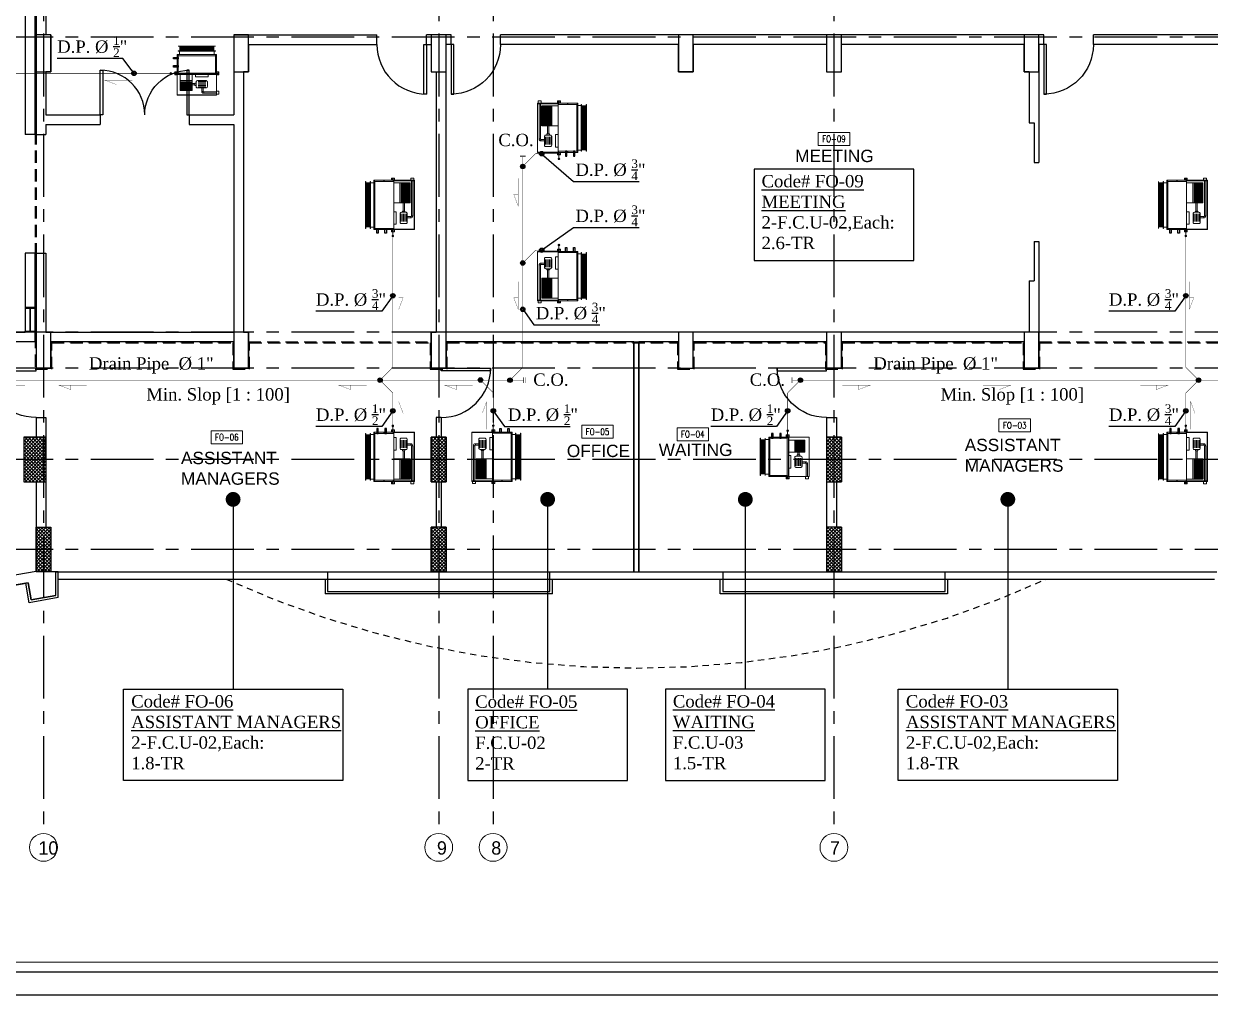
# Model space of a CAD drawing. Extents: x -711 to 2784, y 81 to 852.
# Drawn here: x -694.28 to -670.26, y 240.99 to 260.66 of the extents above; entities that cross this region are included whole.
import ezdxf
from ezdxf.enums import TextEntityAlignment as Align

# ---------------------------------------------------------------- set-up
doc = ezdxf.new("R2010")
doc.units = 0
doc.header["$MEASUREMENT"] = 0
for name, pattern in [('CENTERX2', [101.6, 63.5, -12.7, 12.7, -12.7]), ('DASHDOT', [1, 0.5, -0.25, 0, -0.25]), ('HIDDEN', [0.375, 0.25, -0.125]), ('HIDDEN-Z', [3, 2, -1])]:
    doc.linetypes.add(name, pattern=pattern)
for name, color, linetype in [('01_AC-EQUIP', 206, 'Continuous'), ('AXIS', 1, 'CENTERX2'), ('CH.W.PIPING TEXT', 4, 'Continuous'), ('COL', 2, 'Continuous'), ('COLHATCH', 5, 'Continuous'), ('column', 6, 'Continuous'), ('CONCRETE-EDGE', 216, 'Continuous'), ('DASH', 1, 'Continuous'), ('DOOR', 250, 'Continuous'), ('DRAIN PIPE', 4, 'Continuous'), ('elev', 2, 'Continuous'), ('FASEL', 253, 'Continuous'), ('fram', 252, 'Continuous'), ('M-CH-WP-R', 40, 'HIDDEN-Z'), ('M-CH-WP-S', 142, 'Continuous'), ('M-EQBMNT', 21, 'Continuous'), ('METAL-EDGE', 253, 'Continuous'), ('Ties', 5, 'Continuous'), ('WALL', 4, 'Continuous'), ('WIN', 5, 'Continuous'), ('ZONE TEXT', 73, 'Continuous')]:
    doc.layers.add(name, color=color, linetype=linetype)
doc.layers.add('A-SYMB-RMNU', color=4, linetype='Continuous', lineweight=9)
doc.layers.add('AXIS-TXT', color=171, linetype='Continuous', lineweight=20)
doc.styles.add('AC', font='romans.shx', dxfattribs={"height": 0.2})
doc.styles.add('ARABY', font='sosa.shx')
doc.styles.add('ROMANS-TITLE', font='ROMANS.shx', dxfattribs={"width": 0.8})
doc.dimstyles.new('IHAB', dxfattribs={"dimscale": 0, "dimtxt": 0.15, "dimasz": 0.09, "dimexe": 0.18, "dimexo": 0.0625, "dimgap": 0, "dimtad": 0, "dimtih": 1, "dimtoh": 1, "dimzin": 0, "dimdsep": 46, "dimtxsty": 'ARABY', "dimcen": 0.03, "dimse1": 1, "dimse2": 1, "dimclrd": 36, "dimclrt": 42, "dimadec": 0, "dimazin": 0, "dimtfac": 1, "dimtmove": 1, "dimatfit": 3, "dimldrblk": 'ORIGIN', "dimfxl": 1, "dimtolj": 1, "dimtzin": 0, "dimarcsym": 0})
pattern_1 = [(45, (587.452148, 521.313243), (-0.01347038418, 0.01347038418), []), (45, (587.461129, 521.313243), (-0.01347038418, 0.01347038418), [])]

# ---------------------------------------------------------------- blocks, each defined once
blk = doc.blocks.new('A$C16C81D8E')
at = {"layer": 'DOOR', "elevation": -0.562}
blk.add_lwpolyline([(0, 0.862), (0, 0.911), (0.911, 0.911), (0.911, 0.862)], close=True, dxfattribs=at)
at = {"layer": 'DOOR'}
blk.add_arc((0, 0.911, -0.562), 0.911, 270, 0, dxfattribs=at)
blk = doc.blocks.new('A$C7E27466D')
at = {"layer": '01_AC-EQUIP', "color": 2, "lineweight": 20}
for p, q in [((-75.3, 98.1), (-73.7, 98.7)), ((-75.3, 98.1), (-73.7, 97.6)), ((-75.3, 97.1), (-73.7, 97.6)), ((-75.3, 97.1), (-73.7, 96.6)), ((-75.3, 96.1), (-73.7, 96.6)), ((-75.3, 96.1), (-73.7, 95.6)), ((-6.3, 97.6), (-73.7, 97.6)), ((-6.3, 96.6), (-73.7, 96.6)), ((-4.7, 98.1), (-6.3, 98.7)), ((-4.7, 98.1), (-6.3, 97.6)), ((-4.7, 97.1), (-6.3, 97.6)), ((-4.7, 97.1), (-6.3, 96.6)), ((-4.7, 96.1), (-6.3, 96.6)), ((-4.7, 96.1), (-6.3, 95.6)), ((-75.3, 95.1), (-73.7, 95.6)), ((-75.3, 95.1), (-73.7, 94.6)), ((-75.3, 94.1), (-73.7, 94.6)), ((-75.3, 94.1), (-73.7, 93.6)), ((-75.3, 93.1), (-73.7, 93.6)), ((-75.3, 93.1), (-73.7, 92.5)), ((-75.3, 92), (-73.7, 92.5)), ((-75.3, 92), (-73.7, 91.5)), ((-75.3, 91), (-73.7, 91.5)), ((-75.3, 91), (-73.7, 90.5)), ((-75.3, 90), (-73.7, 90.5)), ((-75.3, 90), (-73.7, 89.5)), ((-6.3, 95.6), (-73.7, 95.6)), ((-6.3, 94.6), (-73.7, 94.6)), ((-6.3, 93.6), (-73.7, 93.6)), ((-6.3, 92.5), (-73.7, 92.5)), ((-6.3, 91.5), (-73.7, 91.5)), ((-6.3, 90.5), (-73.7, 90.5)), ((-4.7, 95.1), (-6.3, 95.6)), ((-4.7, 95.1), (-6.3, 94.6)), ((-4.7, 94.1), (-6.3, 94.6)), ((-4.7, 94.1), (-6.3, 93.6)), ((-4.7, 93.1), (-6.3, 93.6)), ((-4.7, 93.1), (-6.3, 92.5)), ((-4.7, 92), (-6.3, 92.5)), ((-4.7, 92), (-6.3, 91.5)), ((-4.7, 91), (-6.3, 91.5)), ((-4.7, 91), (-6.3, 90.5)), ((-4.7, 90), (-6.3, 90.5)), ((-4.7, 90), (-6.3, 89.5))]:
    blk.add_line(p, q, dxfattribs=at)
at = {"layer": '01_AC-EQUIP', "color": 1, "lineweight": 20}
for p, q in [((-77.8, 81), (-79.9, 81)), ((-78.9, 80.3), (-78.9, 81.7)), ((-75, 82), (-75, 89)), ((-5, 82), (-5, 89)), ((-2.2, 81), (-0.1, 81)), ((-1.1, 80.3), (-1.1, 81.7)), ((0, 82), (0, 0)), ((-77.8, 61.5), (-79.9, 61.5)), ((-78.9, 60.8), (-78.9, 62.2)), ((-2.2, 61.5), (-0.1, 61.5)), ((-1.1, 60.8), (-1.1, 62.2)), ((-77.8, 42.5), (-79.9, 42.5)), ((-78.9, 41.8), (-78.9, 43.2)), ((-62.7, 42), (-62.7, 37)), ((-37.3, 37), (-62.7, 37)), ((-58.3, 27.4), (-42.7, 27.4)), ((-58.3, 24.8), (-42.7, 24.8)), ((-37.3, 42), (-37.3, 37)), ((-30.6, 42), (-30.6, 9)), ((-6.2, 29.5), (-30.6, 29.5)), ((-30.6, 27), (-6.2, 27)), ((-30.6, 25), (-6.2, 25)), ((-6.2, 42), (-6.2, 9)), ((-2.2, 42.5), (-0.1, 42.5)), ((-1.1, 41.8), (-1.1, 43.2)), ((-54, 6.1), (-79.6, 6.1)), ((-54, 3.5), (-79.6, 3.5)), ((-58.3, 22.1), (-42.7, 22.1)), ((-58.3, 19.4), (-42.7, 19.4)), ((-58.3, 16.8), (-42.7, 16.8)), ((-54, 6.1), (-54, 3.5)), ((-52.7, 7.4), (-52.7, 14.5)), ((-52.7, 7.4), (-50, 7.4)), ((-50, 7.4), (-50, 14.5)), ((-30.6, 23.1), (-36, 23.1)), ((-30.6, 20.4), (-36, 20.4)), ((-30.6, 23), (-6.2, 23)), ((-30.6, 21.4), (-6.2, 21.4)), ((-30.6, 19.4), (-6.2, 19.4)), ((-30.6, 18.4), (-6.2, 18.4)), ((-30.6, 17.5), (-6.2, 17.5)), ((-30.6, 16.8), (-6.2, 16.8)), ((-30.6, 15.8), (-6.2, 15.8)), ((-30.6, 14.8), (-6.2, 14.8)), ((-30.6, 13.8), (-6.2, 13.8)), ((-30.6, 12.9), (-6.2, 12.9)), ((-30.6, 12.2), (-6.2, 12.2)), ((-30.6, 11.5), (-6.2, 11.5)), ((-30.6, 11), (-6.2, 11)), ((-30.6, 10.6), (-6.2, 10.6)), ((-30.6, 10.3), (-6.2, 10.3)), ((-30.6, 9.9), (-6.2, 9.9)), ((-30.6, 9.6), (-6.2, 9.6)), ((-30.6, 9.4), (-6.2, 9.4)), ((-30.6, 9.2), (-6.2, 9.2)), ((-30.6, 9), (-6.2, 9)), ((-30.6, 9), (-6.2, 9))]:
    blk.add_line(p, q, dxfattribs=at)
at = {"layer": '01_AC-EQUIP', "color": 4, "lineweight": 20}
blk.add_line((12.8, 43.8), (2.3, 43.8), dxfattribs=at)
at = {"layer": '01_AC-EQUIP', "color": 1, "linetype": 'DASHDOT', "lineweight": 20}
blk.add_line((-30.6, 16.8), (-6.2, 16.8), dxfattribs=at)
at = {"layer": '01_AC-EQUIP', "color": 2, "lineweight": 20}
for points in [[(-77.5, 98.7), (-77.5, 99.2), (-2.5, 99.2), (-2.5, 98.7)], [(-77.5, 89), (-77.5, 89.5), (-2.5, 89.5), (-2.5, 89)]]:
    blk.add_lwpolyline(points, close=True, dxfattribs=at)
at = {"layer": '01_AC-EQUIP', "color": 1, "lineweight": 20}
for points in [[(-80, 42), (0, 42), (0, 82), (-80, 82)], [(-77.5, 44.5), (-2.5, 44.5), (-2.5, 79.5), (-77.5, 79.5)], [(-84.4, 40.7), (-80, 40.7), (-80, 46.7), (-84.4, 46.7)], [(-80, 42), (-80, 0), (0, 0), (0, 42)], [(-79.6, 41.6), (-79.6, 0.4), (-0.4, 0.4), (-0.4, 41.6)], [(-38.6, 19.3), (-36, 19.3), (-36, 24.3), (-38.6, 24.3)], [(4.4, 40.7), (0, 40.7), (0, 46.7), (4.4, 46.7)], [(-84.4, 7.6), (-80, 7.6), (-80, 1.6), (-84.4, 1.6)]]:
    blk.add_lwpolyline(points, close=True, dxfattribs=at)
blk.add_lwpolyline([(-58.8, 14.5), (-41.2, 14.5, 0.414214), (-38.6, 17.1), (-38.6, 26.4, 0.414214), (-41.2, 29.1), (-58.8, 29.1, 0.414214), (-61.4, 26.4), (-61.4, 17.1, 0.414214)], format="xyb", close=True, dxfattribs=at)
at = {"layer": '01_AC-EQUIP', "color": 4, "lineweight": 20, "const_width": 2.52}
blk.add_lwpolyline([(12.6, 45, 1), (13.1, 42.5, 1)], format="xyb", close=True, dxfattribs=at)
at = {"layer": '01_AC-EQUIP', "color": 1, "lineweight": 20}
for centre in [(-82.3, 43.8), (2.3, 43.8)]:
    blk.add_circle(centre, 0.932, dxfattribs=at)
for radius in [1.33, 3.99]:
    blk.add_arc((-54, 7.4), radius, 270.0006, 0.0006, dxfattribs=at)
for centre, major_axis, start_param, end_param in [((-78.9, 81), (-0.827, 0), -1.570796, 4.712389), ((-78.9, 81), (-0.47, 0), 3.141593, 9.424778), ((-78.9, 61.5), (-0.827, 0), -1.570796, 4.712389), ((-78.9, 61.5), (-0.47, 0), 3.141593, 9.424778), ((-78.9, 42.5), (-0.827, 0), -1.570796, 4.712389), ((-78.9, 42.5), (-0.47, 0), 3.141593, 9.424778)]:
    blk.add_ellipse(centre, major_axis=major_axis, ratio=0.646018, start_param=start_param, end_param=end_param, dxfattribs=at)
at = {"layer": '01_AC-EQUIP', "color": 1, "lineweight": 20, "extrusion": (0, 0, -1)}
for centre, major_axis, start_param, end_param in [((-1.1, 81), (0.827, 0), -1.570796, 4.712389), ((-1.1, 81), (0.47, 0), 3.141593, 9.424778), ((-1.1, 61.5), (0.827, 0), -1.570796, 4.712389), ((-1.1, 61.5), (0.47, 0), 3.141593, 9.424778), ((-1.1, 42.5), (0.827, 0), -1.570796, 4.712389), ((-1.1, 42.5), (0.47, 0), 3.141593, 9.424778)]:
    blk.add_ellipse(centre, major_axis=major_axis, ratio=0.646018, start_param=start_param, end_param=end_param, dxfattribs=at)
at = {"layer": 'M-CH-WP-R', "color": 6, "linetype": 'ByBlock', "ltscale": 1.5}
blk.add_lwpolyline([(-2.5, 76.2), (-2.5, 73.2), (7.5, 73.2), (7.5, 76.2)], close=True, dxfattribs=at)
at = {"layer": 'M-CH-WP-S', "color": 5, "linetype": 'ByBlock', "ltscale": 1.5}
blk.add_lwpolyline([(-2.5, 59.7), (-2.5, 56.7), (7.5, 56.7), (7.5, 59.7)], close=True, dxfattribs=at)
blk = doc.blocks.new('A$C224F6469')
at = {"layer": '01_AC-EQUIP', "color": 1, "lineweight": 20}
for p, q in [((0, 0), (1, 0)), ((0, -0.82), (0, 0)), ((1, -0.82), (1, 0)), ((0.007, -0.004), (0.988, -0.004)), ((0.007, -0.42), (0.007, -0.004)), ((0.32, -0.168), (0.163, -0.168)), ((0.32, -0.194), (0.163, -0.194)), ((0.32, -0.221), (0.163, -0.221)), ((0.236, -0.074), (0.236, -0.145)), ((0.263, -0.074), (0.236, -0.074)), ((0.263, -0.074), (0.263, -0.145)), ((0.276, -0.035), (1, -0.035)), ((0.276, -0.061), (0.276, -0.035)), ((0.276, -0.061), (1, -0.061)), ((0.541, -0.204), (0.376, -0.204)), ((0.541, -0.231), (0.376, -0.231)), ((0.541, -0.42), (0.541, -0.09)), ((0.541, -0.09), (0.949, -0.09)), ((0.541, -0.092), (0.949, -0.092)), ((0.541, -0.094), (0.949, -0.094)), ((0.541, -0.096), (0.949, -0.096)), ((0.541, -0.099), (0.949, -0.099)), ((0.541, -0.103), (0.949, -0.103)), ((0.541, -0.106), (0.949, -0.106)), ((0.541, -0.11), (0.949, -0.11)), ((0.541, -0.115), (0.949, -0.115)), ((0.541, -0.122), (0.949, -0.122)), ((0.541, -0.129), (0.949, -0.129)), ((0.541, -0.138), (0.949, -0.138)), ((0.541, -0.148), (0.949, -0.148)), ((0.541, -0.158), (0.949, -0.158)), ((0.541, -0.168), (0.949, -0.168)), ((0.541, -0.175), (0.949, -0.175)), ((0.541, -0.184), (0.949, -0.184)), ((0.541, -0.194), (0.949, -0.194)), ((0.541, -0.214), (0.949, -0.214)), ((0.541, -0.23), (0.949, -0.23)), ((0.949, -0.42), (0.949, -0.09)), ((0.988, -0.42), (0.988, -0.004)), ((0, -0.42), (1, -0.42)), ((0.022, -0.425), (0.001, -0.425)), ((0.011, -0.418), (0.011, -0.432)), ((0.109, -0.37), (0.363, -0.37)), ((0.109, -0.42), (0.109, -0.37)), ((0.32, -0.248), (0.163, -0.248)), ((0.32, -0.274), (0.163, -0.274)), ((0.363, -0.42), (0.363, -0.37)), ((0.541, -0.25), (0.949, -0.25)), ((0.541, -0.27), (0.949, -0.27)), ((0.949, -0.295), (0.541, -0.295)), ((0.978, -0.425), (0.999, -0.425)), ((0.989, -0.418), (0.989, -0.432)), ((0.022, -0.615), (0.001, -0.615)), ((0.011, -0.608), (0.011, -0.622)), ((0.978, -0.615), (0.999, -0.615)), ((0.989, -0.608), (0.989, -0.622)), ((1, -0.82), (0, -0.82)), ((0.022, -0.81), (0.001, -0.81)), ((0.011, -0.803), (0.011, -0.817)), ((0.05, -0.82), (0.05, -0.89)), ((0.95, -0.82), (0.95, -0.89)), ((0.978, -0.81), (0.999, -0.81)), ((0.989, -0.803), (0.989, -0.817))]:
    blk.add_line(p, q, dxfattribs=at)
at = {"layer": '01_AC-EQUIP', "color": 1, "linetype": 'DASHDOT', "lineweight": 20}
blk.add_line((0.541, -0.168), (0.949, -0.168), dxfattribs=at)
at = {"layer": '01_AC-EQUIP', "color": 4, "lineweight": 20}
blk.add_line((-0.128, -0.438), (-0.023, -0.438), dxfattribs=at)
at = {"layer": '01_AC-EQUIP', "color": 2, "lineweight": 20}
for p, q in [((0.047, -0.9), (0.063, -0.895)), ((0.047, -0.9), (0.063, -0.905)), ((0.047, -0.91), (0.063, -0.905)), ((0.047, -0.91), (0.063, -0.915)), ((0.047, -0.92), (0.063, -0.915)), ((0.047, -0.92), (0.063, -0.925)), ((0.047, -0.931), (0.063, -0.925)), ((0.047, -0.931), (0.063, -0.936)), ((0.047, -0.941), (0.063, -0.936)), ((0.047, -0.941), (0.063, -0.946)), ((0.047, -0.951), (0.063, -0.946)), ((0.047, -0.951), (0.063, -0.956)), ((0.047, -0.961), (0.063, -0.956)), ((0.063, -0.905), (0.937, -0.905)), ((0.063, -0.915), (0.937, -0.915)), ((0.063, -0.925), (0.937, -0.925)), ((0.063, -0.936), (0.937, -0.936)), ((0.063, -0.946), (0.937, -0.946)), ((0.063, -0.956), (0.937, -0.956)), ((0.953, -0.9), (0.937, -0.895)), ((0.953, -0.9), (0.937, -0.905)), ((0.953, -0.91), (0.937, -0.905)), ((0.953, -0.91), (0.937, -0.915)), ((0.953, -0.92), (0.937, -0.915)), ((0.953, -0.92), (0.937, -0.925)), ((0.953, -0.931), (0.937, -0.925)), ((0.953, -0.931), (0.937, -0.936)), ((0.953, -0.941), (0.937, -0.936)), ((0.953, -0.941), (0.937, -0.946)), ((0.953, -0.951), (0.937, -0.946)), ((0.953, -0.951), (0.937, -0.956)), ((0.953, -0.961), (0.937, -0.956)), ((0.047, -0.961), (0.063, -0.966)), ((0.047, -0.971), (0.063, -0.966)), ((0.047, -0.971), (0.063, -0.976)), ((0.047, -0.981), (0.063, -0.976)), ((0.047, -0.981), (0.063, -0.987)), ((0.063, -0.966), (0.937, -0.966)), ((0.063, -0.976), (0.937, -0.976)), ((0.953, -0.961), (0.937, -0.966)), ((0.953, -0.971), (0.937, -0.966)), ((0.953, -0.971), (0.937, -0.976)), ((0.953, -0.981), (0.937, -0.976)), ((0.953, -0.981), (0.937, -0.987))]:
    blk.add_line(p, q, dxfattribs=at)
at = {"layer": '01_AC-EQUIP', "color": 1, "lineweight": 20}
blk.add_lwpolyline([(0.324, -0.145), (0.149, -0.145, 0.414214), (0.122, -0.171), (0.122, -0.264, 0.414214), (0.149, -0.291), (0.324, -0.291, 0.414214), (0.351, -0.264), (0.351, -0.171, 0.414214)], format="xyb", close=True, dxfattribs=at)
for points in [[(0.351, -0.193), (0.376, -0.193), (0.376, -0.243), (0.351, -0.243)], [(1.044, -0.076), (1, -0.076), (1, -0.016), (1.044, -0.016)], [(-0.044, -0.407), (0, -0.407), (0, -0.467), (-0.044, -0.467)], [(0.025, -0.8), (0.975, -0.8), (0.975, -0.42), (0.025, -0.42)], [(1.044, -0.407), (1, -0.407), (1, -0.467), (1.044, -0.467)]]:
    blk.add_lwpolyline(points, close=True, dxfattribs=at)
at = {"layer": '01_AC-EQUIP', "color": 4, "lineweight": 20, "const_width": 0.0252}
blk.add_lwpolyline([(-0.126, -0.45, 1), (-0.131, -0.425, 1)], format="xyb", close=True, dxfattribs=at)
at = {"layer": '01_AC-EQUIP', "color": 2, "lineweight": 20}
for points in [[(0.975, -0.89), (0.975, -0.895), (0.025, -0.895), (0.025, -0.89)], [(0.975, -0.987), (0.975, -0.992), (0.025, -0.992), (0.025, -0.987)]]:
    blk.add_lwpolyline(points, close=True, dxfattribs=at)
at = {"layer": '01_AC-EQUIP', "color": 1, "lineweight": 20}
for centre in [(-0.023, -0.438), (1.023, -0.438)]:
    blk.add_circle(centre, 0.00932, dxfattribs=at)
for radius in [0.0399, 0.0133]:
    blk.add_arc((0.276, -0.074), radius, 90.0006, 180.0006, dxfattribs=at)
at = {"layer": '01_AC-EQUIP', "color": 1, "lineweight": 20, "extrusion": (0, 0, -1)}
for centre, major_axis, start_param, end_param in [((0.011, -0.425), (-0.00827, 0), -1.570796, 4.712389), ((0.011, -0.425), (-0.0047, 0), 3.141593, 9.424778), ((0.011, -0.615), (-0.00827, 0), -1.570796, 4.712389), ((0.011, -0.615), (-0.0047, 0), 3.141593, 9.424778), ((0.011, -0.81), (-0.00827, 0), -1.570796, 4.712389), ((0.011, -0.81), (-0.0047, 0), 3.141593, 9.424778)]:
    blk.add_ellipse(centre, major_axis=major_axis, ratio=0.646018, start_param=start_param, end_param=end_param, dxfattribs=at)
at = {"layer": '01_AC-EQUIP', "color": 1, "lineweight": 20}
for centre, major_axis, start_param, end_param in [((0.989, -0.425), (0.00827, 0), -1.570796, 4.712389), ((0.989, -0.425), (0.0047, 0), 3.141593, 9.424778), ((0.989, -0.615), (0.00827, 0), -1.570796, 4.712389), ((0.989, -0.615), (0.0047, 0), 3.141593, 9.424778), ((0.989, -0.81), (0.00827, 0), -1.570796, 4.712389), ((0.989, -0.81), (0.0047, 0), 3.141593, 9.424778)]:
    blk.add_ellipse(centre, major_axis=major_axis, ratio=0.646018, start_param=start_param, end_param=end_param, dxfattribs=at)
at = {"layer": 'M-CH-WP-R', "color": 6, "linetype": 'ByBlock', "ltscale": 1.5}
blk.add_lwpolyline([(0.025, -0.762), (0.025, -0.732), (-0.075, -0.732), (-0.075, -0.762)], close=True, dxfattribs=at)
at = {"layer": 'M-CH-WP-S', "color": 5, "linetype": 'ByBlock', "ltscale": 1.5}
blk.add_lwpolyline([(0.025, -0.597), (0.025, -0.567), (-0.075, -0.567), (-0.075, -0.597)], close=True, dxfattribs=at)
at = {"layer": 'M-EQBMNT', "color": 21, "linetype": 'ByBlock', "ltscale": 1.5}
blk.add_line((0.541, -0.09), (0.949, -0.09), dxfattribs=at)
blk = doc.blocks.new('DOT')
at = {"color": 0, "linetype": 'ByBlock'}
blk.add_line((-0.5, 0), (-1, 0), dxfattribs=at)
at = {"color": 0, "linetype": 'ByBlock', "const_width": 0.5}
blk.add_lwpolyline([(-0.25, 0, 1), (0.25, 0, 1)], format="xyb", close=True, dxfattribs=at)
blk = doc.blocks.new('A-ROOM')
at = {"layer": 'A-SYMB-RMNU'}
blk.add_lwpolyline([(-425, 175), (425, 175), (425, -175), (-425, -175)], close=True, dxfattribs=at)
at = {"layer": 'A-SYMB-RMNU', "style": 'ROMANS-TITLE', "width": 0.8}
blk.add_attdef('ROOM-NO', text='', height=175, dxfattribs=at).set_placement((0, 0), align=Align.MIDDLE)

msp = doc.modelspace()

# ---------------------------------------------------------------- hatches: boundary and pattern name
at = {"layer": 'COLHATCH', "linetype": 'Continuous'}
h = msp.add_hatch(dxfattribs=at)
h.set_pattern_fill('_USER', color=252, scale=0.05, angle=45, style=0, double=1, pattern_type=0)
h.set_pattern_definition([(45, (-481.988946, 93.687133), (-0.035355339, 0.035355339), []), (135, (-481.988946, 93.687133), (-0.035355339, -0.035355339), [])])
h.paths.add_polyline_path([(-661.549, 271.267), (-661.849, 271.267), (-661.849, 270.367), (-661.549, 270.367)])
h.paths.add_polyline_path([(-659.549, 271.267), (-660.349, 271.267), (-660.349, 270.967), (-659.549, 270.967)])
h.paths.add_polyline_path([(-657.599, 269.267), (-657.899, 269.267), (-657.899, 268.667), (-657.599, 268.667)])
h.paths.add_polyline_path([(-657.199, 265.687), (-657.999, 265.687), (-657.999, 265.387), (-657.199, 265.387)])
h.paths.add_polyline_path([(-659.749, 265.687), (-660.549, 265.687), (-660.549, 265.387), (-659.749, 265.387)])
h.paths.add_polyline_path([(-659.649, 260.637), (-660.549, 260.637), (-660.549, 260.337), (-659.649, 260.337)])
h.paths.add_polyline_path([(-657.199, 260.687), (-657.999, 260.687), (-657.999, 260.387), (-657.199, 260.387)])
h.paths.add_polyline_path([(-659.456, 254.417), (-660.556, 254.417), (-660.556, 254.117), (-659.703, 254.117, -0.011587), (-659.719, 253.431), (-659.47, 253.421, 0.01656)])
h.paths.add_polyline_path([(-659.651, 251.687), (-659.904, 251.687, -0.040808), (-660.493, 249.348), (-660.256, 249.267, 0.04151)])
h.paths.add_polyline_path([(-661.549, 252.287), (-661.849, 252.287), (-661.849, 251.387), (-661.549, 251.387)])
h.paths.add_polyline_path([(-665.679, 252.287), (-666.079, 252.287), (-666.079, 251.387), (-665.679, 251.387)])
h.paths.add_polyline_path([(-669.479, 252.287), (-669.929, 252.287), (-669.929, 251.387), (-669.479, 251.387)])
h.paths.add_polyline_path([(-669.729, 250.467), (-670.029, 250.467), (-670.029, 249.567), (-669.729, 249.567)])
h.paths.add_polyline_path([(-677.729, 252.287), (-678.029, 252.287), (-678.029, 251.387), (-677.729, 251.387)])
h.paths.add_polyline_path([(-677.729, 250.467), (-678.029, 250.467), (-678.029, 249.567), (-677.729, 249.567)])
h.paths.add_polyline_path([(-685.729, 252.287), (-686.029, 252.287), (-686.029, 251.387), (-685.729, 251.387)])
h.paths.add_polyline_path([(-685.729, 250.467), (-686.029, 250.467), (-686.029, 249.567), (-685.729, 249.567)])
h.paths.add_polyline_path([(-693.829, 252.287), (-694.279, 252.287), (-694.279, 251.387), (-693.828, 251.387)])
h.paths.add_polyline_path([(-693.729, 250.467), (-694.029, 250.467), (-694.029, 249.567), (-693.729, 249.567)])
h.paths.add_polyline_path([(-697.679, 252.287), (-698.079, 252.287), (-698.079, 251.387), (-697.679, 251.387)])
h.paths.add_polyline_path([(-701.909, 252.287), (-702.209, 252.287), (-702.209, 251.387), (-701.909, 251.387)])
h.paths.add_polyline_path([(-703.201, 254.417), (-704.301, 254.417, 0.01656), (-704.288, 253.421), (-704.039, 253.431, -0.011587), (-704.054, 254.117), (-703.201, 254.117)])
h.paths.add_polyline_path([(-703.854, 251.687), (-704.107, 251.687, 0.04151), (-703.502, 249.267), (-703.265, 249.348, -0.040808)])
h.paths.add_polyline_path([(-703.209, 260.637), (-704.109, 260.637), (-704.109, 260.337), (-703.209, 260.337)])
h.paths.add_polyline_path([(-705.759, 260.687), (-706.559, 260.687), (-706.559, 260.387), (-705.759, 260.387)])
h.paths.add_polyline_path([(-705.759, 265.687), (-706.559, 265.687), (-706.559, 265.387), (-705.759, 265.387)])
h.paths.add_polyline_path([(-703.209, 265.687), (-704.009, 265.687), (-704.009, 265.387), (-703.209, 265.387)])
h.paths.add_polyline_path([(-705.859, 269.267), (-706.159, 269.267), (-706.159, 268.667), (-705.859, 268.667)])
h.paths.add_polyline_path([(-703.409, 271.267), (-704.209, 271.267), (-704.209, 270.967), (-703.409, 270.967)])
h.paths.add_polyline_path([(-701.909, 271.267), (-702.209, 271.267), (-702.209, 270.367), (-701.909, 270.367)])
h.paths.add_polyline_path([(-697.629, 271.267), (-698.029, 271.267), (-698.029, 270.367), (-697.629, 270.367)])
h.paths.add_polyline_path([(-693.829, 271.267), (-694.279, 271.267), (-694.279, 270.367), (-693.829, 270.367)])
h.paths.add_polyline_path([(-684.479, 273.467), (-684.779, 273.467), (-684.779, 272.867), (-684.479, 272.867)])
h.paths.add_polyline_path([(-684.479, 270.967), (-679.379, 270.967), (-679.379, 269.517), (-679.079, 269.517), (-679.079, 271.267), (-684.779, 271.267), (-684.779, 269.517), (-684.479, 269.517)])
h.paths.add_polyline_path([(-677.729, 273.467), (-678.029, 273.467), (-678.029, 272.867), (-677.729, 272.867)])
h.paths.add_polyline_path([(-677.729, 270.117), (-678.029, 270.117), (-678.029, 269.517), (-677.729, 269.517)])
h.paths.add_polyline_path([(-669.479, 271.267), (-669.929, 271.267), (-669.929, 270.367), (-669.479, 270.367)])
at = {"layer": 'DRAIN PIPE', "linetype": 'Continuous'}
for points in [[(-684.223, 257.771, 1), (-684.133, 257.771, 1)], [(-684.223, 255.816, 1), (-684.133, 255.816, 1)], [(-687.111, 253.445, 1), (-687.022, 253.445, 1)], [(-685.078, 253.448, 1), (-684.988, 253.448, 1)], [(-684.482, 253.445, 1), (-684.392, 253.445, 1)], [(-678.602, 253.445, 1), (-678.513, 253.445, 1)], [(-670.543, 253.445, 1), (-670.454, 253.445, 1)]]:
    msp.add_hatch(color=2, dxfattribs=at).paths.add_polyline_path(points)
at = {"layer": 'Ties'}
h = msp.add_hatch(dxfattribs=at)
h.set_pattern_fill('ANSI32', color=256, scale=0.002, style=0)
h.set_pattern_definition(pattern_1)
h.paths.add_polyline_path([(-694.049, 254.917), (-694.249, 254.917), (-694.249, 254.901), (-694.049, 254.901)])
h = msp.add_hatch(dxfattribs=at)
h.set_pattern_fill('ANSI32', color=256, scale=0.002, style=0)
h.set_pattern_definition(pattern_1)
h.paths.add_polyline_path([(-694.144, 254.901), (-694.154, 254.901), (-694.154, 254.433), (-694.144, 254.433)])
h = msp.add_hatch(dxfattribs=at)
h.set_pattern_fill('ANSI32', color=256, scale=0.002, style=0)
h.set_pattern_definition(pattern_1)
h.paths.add_polyline_path([(-694.049, 254.433), (-694.249, 254.433), (-694.249, 254.417), (-694.049, 254.417)])

# ---------------------------------------------------------------- linework, layer by layer
at = {"layer": 'AXIS', "color": 252, "linetype": 'CENTERX2', "ltscale": 0.02}
for p, q in [((-693.879, 276.716), (-693.879, 244.268)), ((-685.879, 276.716), (-685.879, 244.268)), ((-684.779, 276.716), (-684.779, 244.268)), ((-677.879, 276.716), (-677.879, 244.268)), ((-655.078, 260.387), (-708.68, 260.387)), ((-655.078, 254.417), (-708.68, 254.417)), ((-655.078, 253.687), (-708.68, 253.687)), ((-655.078, 251.837), (-708.68, 251.837)), ((-655.078, 250.017), (-708.68, 250.017))]:
    msp.add_line(p, q, dxfattribs=at)
at = {"layer": 'AXIS-TXT'}
for centre in [(-693.879, 243.986), (-685.879, 243.986), (-684.779, 243.986), (-677.879, 243.986)]:
    msp.add_circle(centre, 0.282, dxfattribs=at)
at = {"layer": 'CH.W.PIPING TEXT', "color": 34, "linetype": 'Continuous'}
for points in [[(-679.496, 255.87), (-676.262, 255.87), (-676.262, 257.718), (-679.496, 257.718)], [(-692.259, 247.188), (-687.823, 247.188), (-687.823, 245.34), (-692.259, 245.34)], [(-685.291, 245.34), (-682.058, 245.34), (-682.058, 247.188), (-685.291, 247.188)], [(-681.29, 245.34), (-678.056, 245.34), (-678.056, 247.188), (-681.29, 247.188)], [(-676.578, 247.188), (-672.141, 247.188), (-672.141, 245.34), (-676.578, 245.34)]]:
    msp.add_lwpolyline(points, close=True, dxfattribs=at)
at = {"layer": 'COL', "color": 252, "linetype": 'Continuous'}
for points in [[(-693.729, 260.437), (-694.029, 260.437), (-694.029, 259.687), (-693.729, 259.687)], [(-689.729, 260.437), (-690.029, 260.437), (-690.029, 259.687), (-689.729, 259.687)], [(-685.729, 260.437), (-686.029, 260.437), (-686.029, 259.687), (-685.729, 259.687)], [(-680.729, 260.437), (-681.029, 260.437), (-681.029, 259.687), (-680.729, 259.687)], [(-677.729, 260.437), (-678.029, 260.437), (-678.029, 259.687), (-677.729, 259.687)], [(-673.729, 260.437), (-674.029, 260.437), (-674.029, 259.687), (-673.729, 259.687)], [(-693.729, 254.417), (-694.029, 254.417), (-694.029, 253.687), (-693.729, 253.687)], [(-689.729, 254.417), (-690.029, 254.417), (-690.029, 253.687), (-689.729, 253.687)], [(-685.729, 254.417), (-686.029, 254.417), (-686.029, 253.687), (-685.729, 253.687)], [(-681.029, 253.687), (-680.729, 253.687), (-680.729, 254.417), (-681.029, 254.417)], [(-677.729, 254.417), (-678.029, 254.417), (-678.029, 253.687), (-677.729, 253.687)], [(-673.729, 254.417), (-674.029, 254.417), (-674.029, 253.687), (-673.729, 253.687)]]:
    msp.add_lwpolyline(points, close=True, dxfattribs=at)
at = {"layer": 'column', "color": 252}
for points in [[(-694.279, 251.387), (-693.828, 251.387), (-693.829, 252.287), (-694.279, 252.287)], [(-685.729, 252.287), (-686.029, 252.287), (-686.029, 251.387), (-685.729, 251.387)], [(-677.729, 252.287), (-678.029, 252.287), (-678.029, 251.387), (-677.729, 251.387)], [(-694.029, 250.467), (-693.729, 250.467), (-693.729, 249.567), (-694.029, 249.567)], [(-685.729, 250.467), (-686.029, 250.467), (-686.029, 249.567), (-685.729, 249.567)], [(-677.729, 250.467), (-678.029, 250.467), (-678.029, 249.567), (-677.729, 249.567)]]:
    msp.add_lwpolyline(points, close=True, dxfattribs=at)
at = {"layer": 'CONCRETE-EDGE', "color": 252, "linetype": 'Continuous'}
msp.add_lwpolyline([(-694.781, 249.238), (-694.19, 249.342), (-694.129, 248.997), (-693.629, 249.086), (-693.629, 249.567), (-688.129, 249.567), (-688.129, 249.167), (-683.629, 249.167), (-683.629, 249.567), (-681.879, 249.567), (-680.129, 249.567), (-680.129, 249.167), (-675.629, 249.167), (-675.629, 249.567), (-670.129, 249.567)], dxfattribs=at)
at = {"layer": 'DASH', "color": 252, "linetype": 'HIDDEN', "ltscale": 0.5}
msp.add_arc((-681.879, 267.653), 20.036, 245.5278, 294.4722, dxfattribs=at)
at = {"layer": 'DRAIN PIPE', "color": 6, "const_width": 0.01}
for points in [[(-691.198, 259.655), (-701.035, 259.655)], [(-684.237, 257.999), (-684.119, 257.999)], [(-684.237, 257.97), (-684.119, 257.97)], [(-683.919, 258.03), (-684.178, 257.771)], [(-684.178, 257.97), (-684.178, 253.704)], [(-683.445, 258.03), (-683.919, 258.03)], [(-686.807, 256.47), (-686.807, 253.704)], [(-670.757, 256.47), (-670.757, 253.704)], [(-683.919, 256.075), (-684.178, 255.816)], [(-683.445, 256.075), (-683.919, 256.075)], [(-686.807, 253.704), (-687.066, 253.445)], [(-684.178, 253.704), (-684.437, 253.445)], [(-670.757, 253.704), (-670.499, 253.445)], [(-684.159, 253.445), (-702.147, 253.445)], [(-686.807, 253.186), (-687.066, 253.445)], [(-684.774, 253.189), (-685.033, 253.448)], [(-684.159, 253.504), (-684.159, 253.386)], [(-684.131, 253.504), (-684.131, 253.386)], [(-678.817, 253.186), (-678.558, 253.445)], [(-678.744, 253.504), (-678.744, 253.386)], [(-678.717, 253.504), (-678.717, 253.386)], [(-678.717, 253.445), (-661.611, 253.445)], [(-670.757, 253.186), (-670.499, 253.445)], [(-686.807, 252.415), (-686.807, 253.186)], [(-684.774, 252.417), (-684.774, 253.189)], [(-678.817, 252.315), (-678.817, 253.186)], [(-670.757, 252.415), (-670.757, 253.186)]]:
    msp.add_lwpolyline(points, dxfattribs=at)
at = {"layer": 'DRAIN PIPE', "color": 2, "linetype": 'Continuous', "const_width": 0.005}
for points in [[(-692.079, 259.518), (-692.64, 259.518), (-692.405, 259.43), (-692.405, 259.518)], [(-684.27, 257.527), (-684.27, 256.967), (-684.359, 257.202), (-684.27, 257.202)], [(-686.689, 255.436), (-686.689, 254.876), (-686.6, 255.111), (-686.689, 255.111)], [(-684.27, 255.436), (-684.27, 254.876), (-684.359, 255.111), (-684.27, 255.111)], [(-670.685, 255.436), (-670.685, 254.876), (-670.597, 255.111), (-670.685, 255.111)], [(-694.253, 253.342), (-694.813, 253.342), (-694.578, 253.253), (-694.578, 253.342)], [(-693.003, 253.342), (-693.563, 253.342), (-693.328, 253.253), (-693.328, 253.342)], [(-687.337, 253.342), (-687.898, 253.342), (-687.663, 253.253), (-687.663, 253.342)], [(-685.193, 253.342), (-685.754, 253.342), (-685.519, 253.253), (-685.519, 253.342)], [(-677.709, 253.342), (-677.149, 253.342), (-677.384, 253.253), (-677.384, 253.342)], [(-674.863, 253.342), (-674.303, 253.342), (-674.538, 253.253), (-674.538, 253.342)], [(-671.681, 253.342), (-671.121, 253.342), (-671.356, 253.253), (-671.356, 253.342)], [(-686.689, 252.447), (-686.689, 253.008), (-686.6, 252.773), (-686.689, 252.773)], [(-684.91, 252.447), (-684.91, 253.008), (-684.998, 252.773), (-684.91, 252.773)], [(-670.66, 252.447), (-670.66, 253.008), (-670.571, 252.773), (-670.66, 252.773)]]:
    msp.add_lwpolyline(points, dxfattribs=at)
at = {"layer": 'DRAIN PIPE', "color": 2, "linetype": 'Continuous'}
for centre in [(-684.178, 257.771), (-684.178, 255.816), (-687.066, 253.445), (-685.033, 253.448), (-684.437, 253.445), (-678.558, 253.445), (-670.499, 253.445)]:
    msp.add_circle(centre, 0.0448, dxfattribs=at)
at = {"layer": 'elev', "color": 252}
for p, q in [((-688.179, 249.417), (-688.179, 249.117)), ((-683.579, 249.117), (-683.579, 249.417)), ((-680.179, 249.117), (-680.179, 249.417)), ((-675.579, 249.417), (-675.579, 249.117)), ((-683.579, 249.117), (-688.179, 249.117)), ((-675.579, 249.117), (-680.179, 249.117))]:
    msp.add_line(p, q, dxfattribs=at)
at = {"layer": 'FASEL', "color": 252, "linetype": 'HIDDEN'}
for points in [[(-694.049, 268.967), (-694.049, 253.667), (-693.709, 253.667), (-693.709, 254.197), (-690.049, 254.197), (-690.049, 253.667), (-689.709, 253.667), (-689.709, 254.197), (-686.049, 254.197), (-686.049, 253.667), (-685.709, 253.667), (-685.709, 254.197), (-681.049, 254.197), (-681.049, 253.667), (-680.709, 253.667), (-680.709, 254.197), (-678.049, 254.197), (-678.049, 253.667), (-677.709, 253.667), (-677.709, 254.197), (-674.049, 254.197), (-674.049, 253.667), (-673.709, 253.667), (-673.709, 254.197), (-670.049, 254.197)], [(-694.029, 268.967), (-694.029, 253.687), (-693.729, 253.687), (-693.729, 254.217), (-690.029, 254.217), (-690.029, 253.687), (-689.729, 253.687), (-689.729, 254.217), (-686.029, 254.217), (-686.029, 253.687), (-685.729, 253.687), (-685.729, 254.217), (-681.029, 254.217), (-681.029, 253.687), (-680.729, 253.687), (-680.729, 254.217), (-678.029, 254.217), (-678.029, 253.687), (-677.729, 253.687), (-677.729, 254.217), (-674.029, 254.217), (-674.029, 253.687), (-673.729, 253.687), (-673.729, 254.217), (-670.029, 254.217)]]:
    msp.add_lwpolyline(points, dxfattribs=at)
at = {"layer": 'fram'}
msp.add_line((-710.114, 241.469), (-646.067, 241.469), dxfattribs=at)
for points in [[(-710.591, 278.992), (-645.591, 278.992), (-645.591, 240.992), (-710.591, 240.992)], [(-653.644, 278.515), (-710.114, 278.515), (-710.114, 241.469), (-653.644, 241.469)]]:
    msp.add_lwpolyline(points, close=True, dxfattribs=at)
at = {"layer": 'METAL-EDGE', "color": 252, "linetype": 'Continuous'}
for p, q in [((-693.629, 249.086), (-693.629, 249.567)), ((-694.19, 249.342), (-694.239, 249.333)), ((-694.129, 248.997), (-694.19, 249.342)), ((-693.629, 249.086), (-694.129, 248.997))]:
    msp.add_line(p, q, dxfattribs=at)
at = {"layer": 'Ties'}
for points in [[(-694.249, 254.901), (-694.049, 254.901), (-694.049, 254.917), (-694.249, 254.917)], [(-694.249, 254.433), (-694.049, 254.433), (-694.049, 254.417), (-694.249, 254.417)]]:
    msp.add_lwpolyline(points, close=True, dxfattribs=at)
for points in [[(-694.154, 254.901), (-694.154, 254.433)], [(-694.144, 254.433), (-694.144, 254.901)]]:
    msp.add_lwpolyline(points, dxfattribs=at)
at = {"layer": 'WALL', "color": 252, "linetype": 'Continuous'}
for p, q in [((-694.249, 270.367), (-694.249, 258.417)), ((-694.049, 258.417), (-694.049, 270.367)), ((-694.029, 262.217), (-694.029, 260.437)), ((-693.829, 262.217), (-693.829, 260.437)), ((-694.029, 260.437), (-694.029, 260.437)), ((-694.029, 260.437), (-694.029, 259.687)), ((-693.729, 260.437), (-693.829, 260.437)), ((-693.729, 260.437), (-693.729, 259.687)), ((-690.029, 260.437), (-690.029, 258.817)), ((-690.029, 260.437), (-687.129, 260.437)), ((-687.129, 260.237), (-687.129, 260.437)), ((-685.629, 260.437), (-686.129, 260.437)), ((-686.129, 260.237), (-686.129, 260.437)), ((-685.629, 260.237), (-685.629, 260.437)), ((-673.629, 260.437), (-684.629, 260.437)), ((-684.629, 260.237), (-684.629, 260.437)), ((-673.629, 260.237), (-673.629, 260.437)), ((-672.629, 260.237), (-672.629, 260.437)), ((-669.729, 260.437), (-672.629, 260.437)), ((-689.729, 260.237), (-689.729, 259.687)), ((-689.729, 260.237), (-687.129, 260.237)), ((-686.129, 260.237), (-686.029, 260.237)), ((-686.029, 260.237), (-686.029, 259.687)), ((-685.729, 254.417), (-685.729, 260.237)), ((-685.629, 260.237), (-685.729, 260.237)), ((-681.029, 260.237), (-684.629, 260.237)), ((-681.029, 259.687), (-681.029, 260.237)), ((-680.729, 260.237), (-680.729, 259.687)), ((-678.029, 260.237), (-680.729, 260.237)), ((-678.029, 260.237), (-678.029, 259.687)), ((-674.029, 260.237), (-677.729, 260.237)), ((-677.729, 259.687), (-677.729, 260.237)), ((-674.029, 259.687), (-674.029, 260.237)), ((-673.729, 260.237), (-673.729, 257.852)), ((-673.629, 260.237), (-673.729, 260.237)), ((-670.029, 260.237), (-672.629, 260.237)), ((-694.029, 259.687), (-694.029, 259.687)), ((-694.029, 259.687), (-694.029, 258.417)), ((-693.729, 259.687), (-693.829, 259.687)), ((-693.829, 259.687), (-693.829, 258.817)), ((-689.729, 259.687), (-689.829, 259.687)), ((-689.829, 259.687), (-689.829, 254.417)), ((-686.029, 259.687), (-685.929, 259.687)), ((-685.929, 259.687), (-685.929, 254.417)), ((-680.729, 259.687), (-681.029, 259.687)), ((-678.029, 259.687), (-677.729, 259.687)), ((-673.929, 259.687), (-674.029, 259.687)), ((-673.929, 259.687), (-673.929, 258.652)), ((-693.829, 258.817), (-692.729, 258.817)), ((-692.729, 258.817), (-692.729, 258.617)), ((-690.929, 258.817), (-690.929, 258.617)), ((-690.929, 258.817), (-690.029, 258.817)), ((-693.829, 258.617), (-692.729, 258.617)), ((-693.829, 258.617), (-693.829, 258.417)), ((-690.929, 258.617), (-690.029, 258.617)), ((-690.029, 258.617), (-690.029, 254.417)), ((-673.929, 258.652), (-673.829, 258.652)), ((-673.829, 258.652), (-673.829, 257.852)), ((-694.049, 258.417), (-694.249, 258.417)), ((-694.029, 258.417), (-693.829, 258.417)), ((-673.829, 257.852), (-673.729, 257.852)), ((-673.829, 256.252), (-673.729, 256.252)), ((-673.829, 256.252), (-673.829, 255.452)), ((-673.729, 256.252), (-673.729, 253.687)), ((-694.049, 256.017), (-694.249, 256.017)), ((-694.249, 256.017), (-694.249, 254.417)), ((-694.049, 254.217), (-694.049, 256.017)), ((-694.029, 256.017), (-693.829, 256.017)), ((-694.029, 256.017), (-694.029, 253.687)), ((-693.829, 256.017), (-693.829, 254.417)), ((-673.929, 255.452), (-673.829, 255.452)), ((-673.929, 255.452), (-673.929, 254.417)), ((-704.351, 254.417), (-694.249, 254.417)), ((-693.829, 254.417), (-690.029, 254.417)), ((-689.829, 254.417), (-689.729, 254.417)), ((-689.729, 254.417), (-689.729, 253.687)), ((-686.029, 253.687), (-686.029, 254.417)), ((-686.029, 254.417), (-685.929, 254.417)), ((-673.929, 254.417), (-685.729, 254.417)), ((-694.049, 254.217), (-701.909, 254.217)), ((-693.729, 254.217), (-693.729, 253.687)), ((-690.029, 254.217), (-693.729, 254.217)), ((-690.029, 253.687), (-690.029, 254.217)), ((-685.729, 254.217), (-685.729, 253.687)), ((-681.929, 254.217), (-685.729, 254.217)), ((-681.929, 254.217), (-681.929, 249.567)), ((-681.929, 249.567), (-681.929, 254.197)), ((-681.029, 254.217), (-681.829, 254.217)), ((-681.829, 254.217), (-681.829, 249.567)), ((-681.829, 249.567), (-681.829, 254.197)), ((-681.029, 254.217), (-681.029, 253.687)), ((-681.029, 254.217), (-681.029, 253.687)), ((-678.029, 254.217), (-680.729, 254.217)), ((-680.729, 253.687), (-680.729, 254.217)), ((-680.729, 253.687), (-680.729, 254.217)), ((-678.029, 253.687), (-678.029, 254.217)), ((-674.029, 254.217), (-677.729, 254.217)), ((-677.729, 254.217), (-677.729, 253.687)), ((-674.029, 253.687), (-674.029, 254.217)), ((-693.729, 253.687), (-694.029, 253.687)), ((-689.729, 253.687), (-690.029, 253.687)), ((-685.729, 253.687), (-686.029, 253.687)), ((-681.029, 253.687), (-680.729, 253.687)), ((-681.029, 253.687), (-680.729, 253.687)), ((-677.729, 253.687), (-678.029, 253.687)), ((-673.729, 253.687), (-674.029, 253.687)), ((-694.029, 252.687), (-694.029, 252.287)), ((-694.029, 252.687), (-693.829, 252.687)), ((-693.829, 252.687), (-693.829, 250.467)), ((-685.929, 252.687), (-685.929, 252.287)), ((-685.829, 252.687), (-685.929, 252.687)), ((-685.829, 252.687), (-685.829, 252.287)), ((-678.029, 252.687), (-678.029, 249.567)), ((-678.029, 252.687), (-677.829, 252.687)), ((-677.829, 252.687), (-677.829, 252.287)), ((-694.029, 252.287), (-694.279, 252.287)), ((-694.279, 252.287), (-694.279, 251.387)), ((-686.029, 251.387), (-686.029, 252.287)), ((-686.029, 252.287), (-685.929, 252.287)), ((-685.829, 252.287), (-685.729, 252.287)), ((-685.729, 252.287), (-685.729, 251.387)), ((-677.829, 252.287), (-677.729, 252.287)), ((-677.729, 252.287), (-677.729, 251.387)), ((-694.279, 251.387), (-694.029, 251.387)), ((-694.029, 251.387), (-694.029, 250.467)), ((-685.929, 251.387), (-686.029, 251.387)), ((-685.929, 251.387), (-685.929, 250.467)), ((-685.729, 251.387), (-685.829, 251.387)), ((-685.829, 251.387), (-685.829, 250.467)), ((-677.729, 251.387), (-677.829, 251.387)), ((-677.829, 251.387), (-677.829, 250.467)), ((-694.029, 250.467), (-694.029, 250.467)), ((-694.029, 250.467), (-694.029, 249.573)), ((-693.829, 250.467), (-693.729, 250.467)), ((-693.729, 250.467), (-693.729, 249.567)), ((-686.029, 249.567), (-686.029, 250.467)), ((-686.029, 250.467), (-685.929, 250.467)), ((-685.829, 250.467), (-685.729, 250.467)), ((-685.729, 250.467), (-685.729, 249.567)), ((-677.829, 250.467), (-677.729, 250.467)), ((-677.729, 250.467), (-677.729, 249.567)), ((-694.029, 249.573), (-694.816, 249.435)), ((-693.579, 249.567), (-693.729, 249.567)), ((-693.579, 249.044), (-693.579, 249.567)), ((-685.729, 249.567), (-686.029, 249.567)), ((-685.929, 249.567), (-685.829, 249.567)), ((-681.929, 249.567), (-681.829, 249.567)), ((-677.729, 249.567), (-678.029, 249.567)), ((-673.929, 249.567), (-673.829, 249.567)), ((-694.239, 249.333), (-694.781, 249.238)), ((-694.17, 248.939), (-694.239, 249.333)), ((-693.579, 249.044), (-694.17, 248.939))]:
    msp.add_line(p, q, dxfattribs=at)
at = {"layer": 'WALL', "linetype": 'Continuous'}
msp.add_lwpolyline([(-653.836, 278.323, 0.0192, 0.0192, 0), (-709.922, 278.323, 0.0192, 0.0192, 0), (-709.922, 241.661, 0.0192, 0.0192, 0), (-653.836, 241.661, 0.0192, 0.0192, 0)], format="xyseb", close=True, dxfattribs=at)
at = {"layer": 'WIN', "color": 252}
for p, q in [((-693.579, 249.567), (-670.179, 249.567)), ((-693.579, 249.417), (-670.179, 249.417))]:
    msp.add_line(p, q, dxfattribs=at)

# ---------------------------------------------------------------- block references
at = {"layer": '01_AC-EQUIP', "xscale": -0.009999999999990905, "yscale": 0.009999999999990905, "zscale": 0.01}
msp.add_blockref('A$C7E27466D', (-691.175, 259.217), dxfattribs=at)
at = {"layer": '01_AC-EQUIP'}
for p, rotation in [((-683.883, 258.052), 90), ((-686.37, 252.392), 270), ((-670.32, 252.392), 270)]:
    msp.add_blockref('A$C224F6469', p, dxfattribs=dict(at, rotation=rotation))
at = {"layer": '01_AC-EQUIP', "xscale": -1}
for p, rotation in [((-686.37, 256.492), 270), ((-670.32, 256.492), 270), ((-683.883, 256.052), 90), ((-685.212, 252.394), 90)]:
    msp.add_blockref('A$C224F6469', p, dxfattribs=dict(at, rotation=rotation))
at = {"layer": '01_AC-EQUIP', "xscale": 0.009999999999990905, "yscale": 0.009999999999990905, "zscale": 0.01, "rotation": 90}
msp.add_blockref('A$C7E27466D', (-678.379, 252.292), dxfattribs=at)
at = {"layer": 'A-SYMB-RMNU', "xscale": 0.0007500000000391083, "yscale": 0.0007500000000106866, "zscale": 0.00075}
for p, values in [((-677.879, 258.329), {'ROOM-NO': 'FO-09'}), ((-674.221, 252.53), {'ROOM-NO': 'FO-03'}), ((-690.168, 252.289), {'ROOM-NO': 'FO-06'}), ((-682.665, 252.4), {'ROOM-NO': 'FO-05'}), ((-680.737, 252.35), {'ROOM-NO': 'FO-04'})]:
    msp.add_blockref('A-ROOM', p, dxfattribs=at).add_auto_attribs(values)
at = {"layer": 'DOOR', "color": 252}
for p, xscale, yscale, zscale, rotation in [((-687.129, 260.237, 0.617), 1.097560975609696, 1.097560975609696, 1.097560975609715, 270), ((-684.629, 260.237, 0.617), -1.097560975609696, 1.097560975609696, 1.097560975609715, 90), ((-672.629, 260.237, 0.617), -1.097560975609696, 1.097560975609696, 1.097560975609715, 90), ((-691.829, 258.817, 0.556), 0.98780487804882, 0.98780487804882, 0.9878048780488431, 90), ((-691.829, 258.817, 0.556), -0.98780487804882, 0.98780487804882, 0.9878048780488431, 270)]:
    msp.add_blockref('A$C16C81D8E', p, dxfattribs=dict(at, xscale=xscale, yscale=yscale, zscale=zscale, rotation=rotation))
at = {"layer": 'DOOR', "color": 252, "yscale": 1.097560975609696, "zscale": 1.097560975609715}
for p, xscale in [((-694.029, 252.687, 0.617), -1.097560975609667), ((-685.829, 252.687, 0.617), 1.097560975609667), ((-678.029, 252.687, 0.617), -1.097560975609667)]:
    msp.add_blockref('A$C16C81D8E', p, dxfattribs=dict(at, xscale=xscale))

# ---------------------------------------------------------------- texts
at = {"layer": 'AXIS-TXT', "style": 'ARABY'}
for s, p in [('10', (-693.981, 243.839, 0)), ('9', (-685.915, 243.839, 0)), ('8', (-684.815, 243.839, 0)), ('7', (-677.959, 243.839, 0))]:
    msp.add_text(s, height=0.27, dxfattribs=at).set_placement(p)
at = {"layer": 'CH.W.PIPING TEXT', "color": 47, "linetype": 'Continuous', "char_height": 0.25, "attachment_point": 7, "style": 'AC'}
for s, insert, width in [('\\A1;{\\fTimes New Roman|b0|i0|c0|p18;\\L\\C3;Code# FO-09\\PMEETING\\P\\l\\C256;2-F.C.U-02,Each:\\L\\C3;\\P\\l\\C34;2.6-TR}', (-679.344, 256.092), 3.95146), ('\\A1;{\\fTimes New Roman|b0|i0|c0|p18;\\L\\C3;Code# FO-06\\PASSISTANT MANAGERS\\P\\l\\C256;2-F.C.U-02,Each:\\L\\C3;\\P\\l\\C34;1.8-TR}', (-692.103, 245.562), 5.30075), ('\\A1;{\\fTimes New Roman|b0|i0|c0|p18;\\L\\C3;Code# FO-05\\POFFICE\\P\\l\\C256;F.C.U-02\\L\\C3;\\P\\l\\C34;2-TR}', (-685.14, 245.562), 3.95146), ('\\A1;{\\fTimes New Roman|b0|i0|c0|p18;\\L\\C3;Code# FO-04\\PWAITING\\P\\l\\C256;F.C.U-03\\C34;\\P1.5-TR}', (-681.139, 245.562), 3.95146), ('\\A1;{\\fTimes New Roman|b0|i0|c0|p18;\\L\\C3;Code# FO-03\\PASSISTANT MANAGERS\\P\\l\\C256;2-F.C.U-02,Each:\\L\\C3;\\P\\l\\C34;1.8-TR}', (-676.422, 245.562), 5.12737)]:
    msp.add_mtext(s, dxfattribs=dict(at, insert=insert, width=width))
at = {"layer": 'DRAIN PIPE', "color": 6, "char_height": 0.25, "width": 10.22534, "attachment_point": 1, "style": 'AC'}
for s, insert in [('\\A1;{\\fTimes New Roman|b0|i0|c0|p18;\\C5;D.P. %%C \\H0.7x;\\S1/2;\\H1.429x;"}', (-693.602, 260.407)), ('\\A1;{\\fTimes New Roman|b0|i0|c0|p18;\\C5;C.O.}', (-684.672, 258.432)), ('\\A1;{\\fTimes New Roman|b0|i0|c0|p18;\\C5;D.P. %%C \\H0.7x;\\S3/4;\\H1.429x;"}', (-683.112, 257.915)), ('\\A1;{\\fTimes New Roman|b0|i0|c0|p18;\\C5;D.P. %%C \\H0.7x;\\S3/4;\\H1.429x;"}', (-683.112, 256.981)), ('\\A1;{\\fTimes New Roman|b0|i0|c0|p18;\\C5;D.P. %%C \\H0.7x;\\S3/4;\\H1.429x;"}', (-688.364, 255.287)), ('\\A1;{\\fTimes New Roman|b0|i0|c0|p18;\\C5;D.P. %%C \\H0.7x;\\S3/4;\\H1.429x;"}', (-672.314, 255.287)), ('\\A1;{\\fTimes New Roman|b0|i0|c0|p18;\\C5;D.P. %%C \\H0.7x;\\S3/4;\\H1.429x;"}', (-683.914, 255.012)), ('\\A1;{\\fTimes New Roman|b0|i0|c0|p18;\\C5;Drain Pipe  %%C 1"}', (-692.959, 253.908)), ('\\A1;{\\fTimes New Roman|b0|i0|c0|p18;\\C5;Drain Pipe  %%C 1"}', (-677.082, 253.908)), ('\\A1;{\\fTimes New Roman|b0|i0|c0|p18;\\C5;C.O.}', (-683.965, 253.58)), ('\\A1;{\\fTimes New Roman|b0|i0|c0|p18;\\C5;C.O.}', (-679.584, 253.58)), ('\\A1;{\\fTimes New Roman|b0|i0|c0|p18;\\C5;D.P. %%C \\H0.7x;\\S1/2;\\H1.429x;"}', (-688.364, 252.956)), ('\\A1;{\\fTimes New Roman|b0|i0|c0|p18;\\C5;D.P. %%C \\H0.7x;\\S1/2;\\H1.429x;"}', (-684.48, 252.956)), ('\\A1;{\\fTimes New Roman|b0|i0|c0|p18;\\C5;D.P. %%C \\H0.7x;\\S1/2;\\H1.429x;"}', (-680.373, 252.956)), ('\\A1;{\\fTimes New Roman|b0|i0|c0|p18;\\C5;D.P. %%C \\H0.7x;\\S3/4;\\H1.429x;"}', (-672.314, 252.956))]:
    msp.add_mtext(s, dxfattribs=dict(at, insert=insert))
at = {"layer": 'DRAIN PIPE', "color": 2, "char_height": 0.25, "width": 10.22534, "attachment_point": 1, "style": 'AC'}
for insert in [(-691.797, 253.282), (-675.723, 253.282)]:
    msp.add_mtext('\\A1;{\\fTimes New Roman|b0|i0|c0|p18;Min. Slop [1 : 100]}', dxfattribs=dict(at, insert=insert))
at = {"layer": 'ZONE TEXT', "linetype": 'Continuous', "char_height": 0.25, "width": 3.29288, "attachment_point": 1, "style": 'AC'}
for s, insert in [('{\\fArial|b0|i0|c0|p34;MEETING}', (-678.665, 258.109)), ('{\\fArial|b0|i0|c0|p34;ASSISTANT MANAGERS}', (-675.232, 252.257)), ('{\\fArial|b0|i0|c0|p34;ASSISTANT MANAGERS}', (-691.097, 251.994)), ('{\\fArial|b0|i0|c0|p34;OFFICE}', (-683.286, 252.138)), ('{\\fArial|b0|i0|c0|p34;WAITING}', (-681.426, 252.159))]:
    msp.add_mtext(s, dxfattribs=dict(at, insert=insert))

# ---------------------------------------------------------------- leaders
at = {"layer": 'CH.W.PIPING TEXT', "color": 47, "linetype": 'Continuous'}
for points in [[(-690.041, 251.031), (-690.041, 247.188)], [(-683.675, 251.031), (-683.675, 247.188)], [(-679.673, 251.031), (-679.673, 247.188)], [(-674.36, 251.031), (-674.36, 247.188)]]:
    msp.add_leader(points, dimstyle='IHAB', override={"dimscale": 1, "dimasz": 0.3, "dimclrd": 47, "dimldrblk": 'DOT'}, dxfattribs=at)
at = {"layer": 'DRAIN PIPE', "color": 6}
for points in [[(-692.046, 259.655), (-692.271, 259.958), (-693.603, 259.958)], [(-683.796, 258.029), (-683.152, 257.467), (-681.819, 257.467)], [(-683.796, 256.074), (-683.152, 256.533), (-681.819, 256.533)], [(-686.807, 255.153), (-687.032, 254.839), (-688.365, 254.839)], [(-670.757, 255.153), (-670.982, 254.839), (-672.315, 254.839)], [(-684.178, 254.879), (-683.953, 254.564), (-682.621, 254.564)], [(-686.807, 252.822), (-687.032, 252.508), (-688.365, 252.508)], [(-684.774, 252.822), (-684.549, 252.508), (-683.217, 252.508)], [(-678.817, 252.822), (-679.041, 252.508), (-680.374, 252.508)], [(-670.757, 252.822), (-670.982, 252.508), (-672.315, 252.508)]]:
    msp.add_leader(points, dimstyle='IHAB', override={"dimscale": 1, "dimldrblk": 'Origin2'}, dxfattribs=at)

doc.saveas('drawing.dxf')
